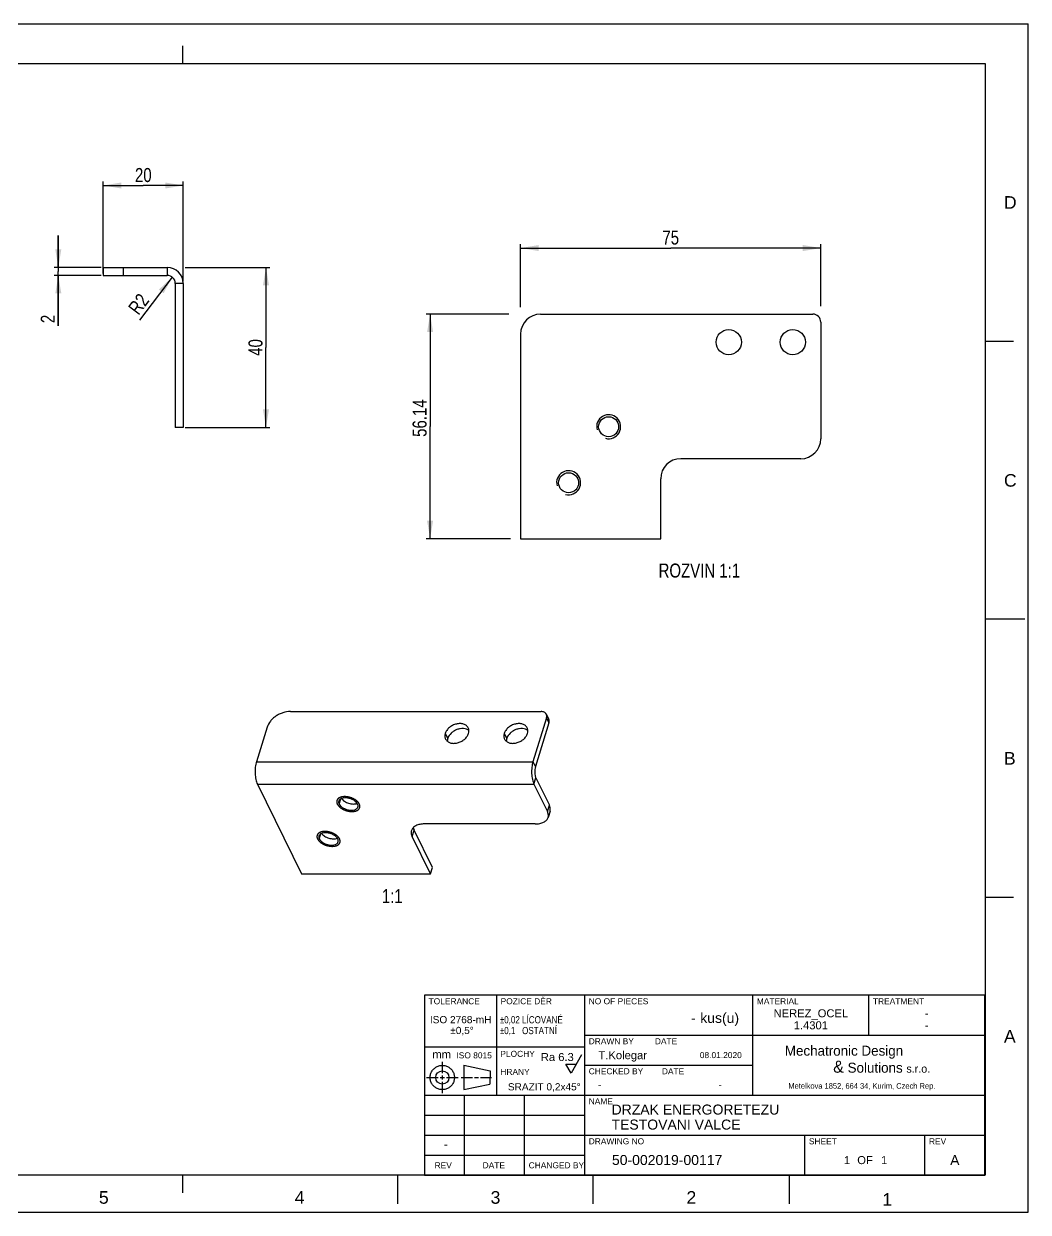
# Model space of a CAD drawing. Header units: millimetres. Extents: x 0 to 420, y 0 to 297.
# Drawn here: x 169.1 to 420, y 0 to 297 of the extents above; entities that cross this region are included whole.
import ezdxf

# ---------------------------------------------------------------- set-up
doc = ezdxf.new("R2010")
doc.units = ezdxf.units.MM
doc.header["$LTSCALE"] = 23.1
doc.layers.get('0').update_dxf_attribs({"linetype": 'CONTINUOUS'})
doc.styles.get("Standard").update_dxf_attribs({"font": 'txt', "width": 0.8})
doc.styles.add('TEXTSTYLE_1', font='gdt', dxfattribs={"width": 0.8})
doc.styles.add('TEXTSTYLE_2', font='arial.ttf')
doc.styles.add('TEXTSTYLE_3', font='arial.ttf')
doc.styles.add('TEXTSTYLE_5', font='cgtimebd.ttf')
doc.dimstyles.new('DIMSTYLE_1', dxfattribs={"dimtxt": 3.5, "dimasz": 4.5, "dimexe": 1, "dimexo": 0.5, "dimgap": 0.875, "dimtad": 1, "dimdsep": 46, "dimtxsty": 'STANDARD', "dimblk": '_FILLED', "dimblk1": '_FILLED', "dimblk2": '_FILLED', "dimcen": 0.09, "dimazin": 2, "dimtp": 0.3, "dimtm": 0.3, "dimtfac": 1, "dimtofl": 0, "dimtmove": 0, "dimatfit": 3, "dimldrblk": '_FILLED', "dimfxl": 1, "dimtolj": 1, "dimarcsym": 0})
doc.dimstyles.new('DIMSTYLE_2', dxfattribs={"dimtxt": 3.5, "dimasz": 4.5, "dimexe": 1, "dimexo": 0.5, "dimgap": 0.875, "dimtad": 1, "dimdsep": 46, "dimtxsty": 'STANDARD', "dimblk": '_FILLED', "dimblk1": '_FILLED', "dimblk2": '_FILLED', "dimcen": 0.09, "dimazin": 2, "dimtp": 0.1, "dimtm": 0.1, "dimtfac": 1, "dimtofl": 0, "dimtmove": 0, "dimatfit": 3, "dimldrblk": '_FILLED', "dimfxl": 1, "dimtolj": 1, "dimarcsym": 0})
doc.dimstyles.new('DIMSTYLE_3', dxfattribs={"dimtxt": 3.5, "dimasz": 4.5, "dimexe": 1, "dimexo": 0.5, "dimtad": 1, "dimdsep": 46, "dimtxsty": 'STANDARD', "dimblk": '_FILLED', "dimblk1": '_FILLED', "dimblk2": '_FILLED', "dimcen": 0.09, "dimazin": 2, "dimtp": 0.1, "dimtm": 0.1, "dimtfac": 1, "dimtofl": 0, "dimtmove": 0, "dimatfit": 3, "dimldrblk": '_FILLED', "dimfxl": 1, "dimtolj": 1, "dimarcsym": 0})
doc.dimstyles.new('DIMSTYLE_4', dxfattribs={"dimtxt": 3.5, "dimasz": 4.5, "dimexe": 1, "dimexo": 0.5, "dimgap": 0.875, "dimtad": 1, "dimdsep": 46, "dimtxsty": 'STANDARD', "dimblk": '_FILLED', "dimblk1": '_FILLED', "dimblk2": '_FILLED', "dimcen": 0.09, "dimazin": 2, "dimtp": 0.2, "dimtm": 0.2, "dimtfac": 1, "dimtofl": 0, "dimtmove": 0, "dimatfit": 3, "dimldrblk": '_FILLED', "dimfxl": 1, "dimtolj": 1, "dimarcsym": 0})

# ---------------------------------------------------------------- blocks, each defined once
blk = doc.blocks.new('_FILLED')
at = {"color": 0, "linetype": 'BYBLOCK'}
blk.add_solid([(0, 0), (-1, 0.167), (-1, -0.167)], dxfattribs=at)
blk = doc.blocks.new('*D1')
at = {"color": 2, "linetype": 'CONTINUOUS'}
for p, q in [((177.7, 236.11), (177.7, 244.11)), ((177.7, 244.11), (177.7, 235.11)), ((188.43, 236.11), (176.7, 236.11)), ((177.7, 221.53), (177.7, 235.11)), ((188.43, 234.11), (176.7, 234.11)), ((177.7, 234.11), (177.7, 221.53))]:
    blk.add_line(p, q, dxfattribs=at)
at = {"color": 2, "linetype": 'CONTINUOUS', "xscale": 4.5, "yscale": 4.5, "zscale": 4.5}
for p, rotation in [((177.7, 236.11), 270), ((177.7, 234.11), 90)]:
    blk.add_blockref('_FILLED', p, dxfattribs=dict(at, rotation=rotation))
at = {"color": 2, "linetype": 'CONTINUOUS', "insert": (173.32, 224.28), "char_height": 3.5, "width": 4.125, "attachment_point": 3, "rotation": 90, "line_spacing_factor": 0.9}
blk.add_mtext('2', dxfattribs=at)
blk = doc.blocks.new('*D2')
at = {"color": 2, "linetype": 'CONTINUOUS'}
blk.add_line((206.13, 233.7), (198, 222.9), dxfattribs=at)
at = {"color": 2, "linetype": 'CONTINUOUS', "xscale": 4.5, "yscale": 4.5, "zscale": 4.5, "rotation": 53.0164744409}
blk.add_blockref('_FILLED', (206.13, 233.7), dxfattribs=at)
at = {"color": 2, "linetype": 'CONTINUOUS', "insert": (197.81, 229.93), "char_height": 3.5, "width": 8.25, "attachment_point": 3, "rotation": 53.0165, "line_spacing_factor": 0.9}
blk.add_mtext('R2', dxfattribs=at)
blk = doc.blocks.new('*D3')
at = {"color": 2, "linetype": 'CONTINUOUS'}
for p, q in [((209.43, 236.11), (230.58, 236.11)), ((229.58, 236.11), (229.58, 216.11)), ((229.58, 196.11), (229.58, 216.11)), ((209.43, 196.11), (230.58, 196.11))]:
    blk.add_line(p, q, dxfattribs=at)
at = {"color": 2, "linetype": 'CONTINUOUS', "xscale": 4.5, "yscale": 4.5, "zscale": 4.5}
for p, rotation in [((229.58, 236.11), 90), ((229.58, 196.11), 270)]:
    blk.add_blockref('_FILLED', p, dxfattribs=dict(at, rotation=rotation))
at = {"color": 2, "linetype": 'CONTINUOUS', "insert": (225.2, 216.11), "char_height": 3.5, "width": 8.25, "attachment_point": 2, "rotation": 90, "line_spacing_factor": 0.9}
blk.add_mtext('40', dxfattribs=at)
blk = doc.blocks.new('*D4')
at = {"color": 2, "linetype": 'CONTINUOUS'}
for p, q in [((188.93, 234.61), (188.93, 257.58)), ((188.93, 256.58), (198.93, 256.58)), ((208.93, 256.58), (198.93, 256.58)), ((208.93, 232.61), (208.93, 257.58))]:
    blk.add_line(p, q, dxfattribs=at)
at = {"color": 2, "linetype": 'CONTINUOUS', "xscale": 4.5, "yscale": 4.5, "zscale": 4.5, "rotation": 180}
blk.add_blockref('_FILLED', (188.93, 256.58), dxfattribs=at)
at = {"color": 2, "linetype": 'CONTINUOUS', "xscale": 4.5, "yscale": 4.5, "zscale": 4.5}
blk.add_blockref('_FILLED', (208.93, 256.58), dxfattribs=at)
at = {"color": 2, "linetype": 'CONTINUOUS', "insert": (198.93, 260.95), "char_height": 3.5, "width": 8.25, "attachment_point": 2, "line_spacing_factor": 0.9}
blk.add_mtext('20', dxfattribs=at)
blk = doc.blocks.new('*D20')
at = {"color": 2, "linetype": 'CONTINUOUS'}
for p, q in [((290.22, 224.44), (269.58, 224.44)), ((270.58, 224.44), (270.58, 196.37)), ((270.58, 168.3), (270.58, 196.37)), ((290.7, 168.3), (269.58, 168.3))]:
    blk.add_line(p, q, dxfattribs=at)
at = {"color": 2, "linetype": 'CONTINUOUS', "xscale": 4.5, "yscale": 4.5, "zscale": 4.5}
for p, rotation in [((270.58, 224.44), 90), ((270.58, 168.3), 270)]:
    blk.add_blockref('_FILLED', p, dxfattribs=dict(at, rotation=rotation))
at = {"color": 2, "linetype": 'CONTINUOUS', "insert": (266.2, 198.45), "char_height": 3.5, "width": 18, "attachment_point": 2, "rotation": 90, "line_spacing_factor": 0.9}
blk.add_mtext('56.14', dxfattribs=at)
blk = doc.blocks.new('*D21')
at = {"color": 2, "linetype": 'CONTINUOUS'}
for p, q in [((293.19, 226.16), (293.19, 241.95)), ((293.19, 240.95), (330.69, 240.95)), ((368.19, 240.95), (330.69, 240.95)), ((368.19, 226.43), (368.19, 241.95))]:
    blk.add_line(p, q, dxfattribs=at)
at = {"color": 2, "linetype": 'CONTINUOUS', "xscale": 4.5, "yscale": 4.5, "zscale": 4.5, "rotation": 180}
blk.add_blockref('_FILLED', (293.19, 240.95), dxfattribs=at)
at = {"color": 2, "linetype": 'CONTINUOUS', "xscale": 4.5, "yscale": 4.5, "zscale": 4.5}
blk.add_blockref('_FILLED', (368.19, 240.95), dxfattribs=at)
at = {"color": 2, "linetype": 'CONTINUOUS', "insert": (330.69, 245.33), "char_height": 3.5, "width": 7.875, "attachment_point": 2, "line_spacing_factor": 0.9}
blk.add_mtext('75', dxfattribs=at)
blk = doc.blocks.new('RAZITKO_A3_BL0', base_point=(207.96, 143.85))
at = {"color": 2, "linetype": 'CONTINUOUS', "style": 'TEXTSTYLE_2'}
blk.add_text('50-002019-00117', height=2.5, rotation=90, dxfattribs=at).set_placement((15.6, 248.36))
for s, height, p in [('NEREZ_OCEL', 2, (356.39, 48.71)), ('-', 2.5, (335.74, 47.3)), ('kus(u)', 2.5, (338.07, 47.3)), ('1.4301', 2, (361.42, 45.71)), ('-', 2, (394.19, 48.73)), ('-', 2, (394.19, 45.73)), ('T.Kolegar', 2, (312.65, 38.24)), ('08.01.2020', 1.5, (337.96, 38.51)), ('-', 2, (312.5, 30.86)), ('-', 1.5, (342.7, 31.13)), ('DRZAK ENERGORETEZU', 2.5, (315.91, 24.4)), ('TESTOVANI VALCE', 2.5, (315.91, 20.65)), ('50-002019-00117', 2.5, (316.01, 11.8)), ('1', 2, (373.97, 12.02)), ('OF', 2, (377.29, 12.02)), ('1', 2, (383.23, 12.02)), ('A', 2.5, (400.5, 11.77))]:
    blk.add_text(s, height=height, dxfattribs=at).set_placement(p)
blk = doc.blocks.new('REV_TABLE_BL1', base_point=(274.5, 17))
at = {"color": 2, "linetype": 'CONTINUOUS', "style": 'TEXTSTYLE_2'}
blk.add_text('-', height=2, dxfattribs=at).set_placement((274.04, 16))

msp = doc.modelspace()

# ---------------------------------------------------------------- linework, layer by layer
at = {"color": 7, "linetype": 'CONTINUOUS'}
for p, q in [((0, 297), (420, 297)), ((420, 0), (420, 297)), ((8.784, 287.084), (409.209, 287.084)), ((409.209, 287.084), (409.209, 9.234)), ((188.927, 236.107), (188.927, 234.107)), ((188.927, 234.107), (204.927, 234.107)), ((206.927, 232.107), (206.927, 196.107)), ((208.927, 196.107), (206.927, 196.107)), ((300.273, 122.316), (296.884, 111.349)), ((300.226, 123.197), (299.616, 124.44)), ((297.01, 108.539), (300.366, 101.702)), ((300.537, 100.225), (300.053, 98.659)), ((271.149, 86.161), (266.574, 95.486)), ((270.665, 84.595), (271.149, 86.161)), ((409.2, 54.23), (269.2, 54.23)), ((269.2, 54.23), (269.2, 9.23)), ((309.2, 9.23), (309.2, 54.23)), ((351.2, 29.23), (351.2, 54.23)), ((409.2, 9.23), (409.2, 54.23)), ((309.2, 44.23), (409.2, 44.23)), ((269.2, 29.23), (409.2, 29.23)), ((269.2, 14.23), (309.2, 14.23)), ((409.209, 9.234), (17.784, 9.234)), ((269.2, 9.23), (409.2, 9.23)), ((0, 0), (420, 0))]:
    msp.add_line(p, q, dxfattribs=at)
at = {"color": 2, "linetype": 'CONTINUOUS'}
for p, q in [((208.734, 291.466), (208.734, 287.085)), ((416.321, 217.622), (409.209, 217.622)), ((419.184, 148.209), (409.203, 148.209)), ((409.209, 78.697), (416.321, 78.697)), ((287.2, 54.23), (287.2, 29.23)), ((380.2, 44.23), (380.2, 54.23)), ((309.2, 41.23), (269.2, 41.23)), ((308.421, 39.305), (305.813, 34.788)), ((273.631, 37.605), (273.631, 34.713)), ((278.972, 36.712), (285.555, 35.297)), ((278.972, 36.712), (279.005, 30.656)), ((304.514, 37.037), (307.112, 37.037)), ((305.813, 34.788), (304.514, 37.037)), ((309.2, 36.73), (351.2, 36.73)), ((269.687, 33.662), (272.579, 33.662)), ((273.105, 33.662), (274.156, 33.662)), ((273.631, 34.187), (273.631, 33.136)), ((274.682, 33.662), (277.574, 33.662)), ((278.365, 33.66), (281.141, 33.66)), ((281.646, 33.66), (282.655, 33.66)), ((283.16, 33.66), (285.936, 33.66)), ((285.555, 35.297), (285.522, 32.038)), ((273.631, 32.61), (273.631, 29.718)), ((279.005, 30.656), (285.522, 32.038)), ((279.2, 9.23), (279.2, 29.23)), ((294.2, 9.23), (294.2, 29.23)), ((269.2, 24.23), (309.2, 24.23)), ((269.2, 19.23), (409.2, 19.23)), ((364.2, 9.23), (364.2, 19.23)), ((394.2, 9.23), (394.2, 19.23)), ((208.734, 9.234), (208.734, 4.853)), ((262.424, 9.234), (262.424, 2.122)), ((311.352, 2.122), (311.352, 9.234)), ((360.281, 9.234), (360.281, 2.122))]:
    msp.add_line(p, q, dxfattribs=at)
at = {"color": 3, "linetype": 'CONTINUOUS'}
for p, q in [((188.927, 236.107), (204.927, 236.107)), ((208.927, 232.107), (208.927, 196.107)), ((298.185, 224.44), (366.185, 224.44)), ((368.185, 222.44), (368.185, 193.299)), ((293.185, 219.44), (293.185, 168.299)), ((363.185, 188.299), (333.185, 188.299)), ((328.185, 168.299), (328.185, 183.299)), ((293.185, 168.299), (328.185, 168.299)), ((235.673, 125.126), (298.305, 125.126)), ((299.663, 123.559), (296.274, 112.592)), ((229.857, 121.209), (227.195, 112.592)), ((227.446, 106.973), (238.428, 84.595)), ((296.526, 106.973), (299.881, 100.135)), ((296.801, 97.027), (269.17, 97.027)), ((270.665, 84.595), (266.089, 93.919)), ((238.428, 84.595), (270.665, 84.595))]:
    msp.add_line(p, q, dxfattribs=at)
at = {"color": 9, "linetype": 'CONTINUOUS'}
for p, q in [((193.927, 236.107), (193.927, 234.107)), ((204.927, 236.107), (204.927, 234.107)), ((208.927, 232.107), (206.927, 232.107)), ((299.663, 123.559), (300.273, 122.316)), ((274.367, 119.642), (274.977, 118.399)), ((289.104, 119.642), (289.714, 118.399)), ((227.195, 112.592), (296.274, 112.592)), ((296.274, 112.592), (296.884, 111.349)), ((227.446, 106.973), (296.526, 106.973)), ((296.526, 106.973), (297.01, 108.539)), ((247.847, 102), (248.247, 103.293)), ((299.881, 100.135), (300.366, 101.702)), ((266.089, 93.919), (266.574, 95.486)), ((242.907, 93.297), (243.307, 94.59))]:
    msp.add_line(p, q, dxfattribs=at)
at = {"color": 3, "linetype": 'CONTINUOUS'}
for centre, radius in [((345.185, 217.44), 3.15), ((361.185, 217.44), 3.15), ((315.185, 196.299), 2.5), ((305.185, 182.299), 2.5)]:
    msp.add_circle(centre, radius, dxfattribs=at)
at = {"color": 2, "linetype": 'CONTINUOUS'}
msp.add_circle((273.631, 33.662), 1.656, dxfattribs=at)
at = {"color": 3, "linetype": 'CONTINUOUS'}
for centre, radius, start, end in [((204.927, 232.107), 4, 0, 90), ((298.185, 219.44), 5, 90, 180), ((366.185, 222.44), 2, 0, 90), ((363.185, 193.299), 5, 270, 360), ((333.185, 183.299), 5, 90, 180)]:
    msp.add_arc(centre, radius, start, end, dxfattribs=at)
at = {"color": 7, "linetype": 'CONTINUOUS'}
msp.add_arc((204.927, 232.107), 2, 0, 90, dxfattribs=at)
at = {"color": 2, "linetype": 'CONTINUOUS'}
for centre in [(315.185, 196.299), (305.185, 182.299)]:
    msp.add_arc(centre, 3, 255, 195, dxfattribs=at)
at = {"color": 3, "linetype": 'CONTINUOUS'}
for points, knots in [([(235.673, 125.126), (235.047, 125.126), (234.089, 124.961), (232.9, 124.486), (232.054, 124.001), (231.298, 123.41), (230.473, 122.538), (230.025, 121.752), (229.857, 121.209)], [0, 0, 0, 0, 0.2528352, 0.3844162, 0.5160991, 0.6454905, 0.7704302, 1, 1, 1, 1]), ([(299.616, 124.44), (299.565, 124.546), (299.42, 124.745), (299.11, 124.965), (298.728, 125.098), (298.449, 125.126), (298.305, 125.126)], [0, 0, 0, 0, 0.2268631, 0.4650388, 0.7220728, 1, 1, 1, 1]), ([(280.096, 121.03), (280.043, 121.138), (279.911, 121.346), (279.55, 121.707), (278.934, 122.025), (278.061, 122.151), (277.12, 122.034), (276.35, 121.747), (275.778, 121.413), (275.261, 121.026), (274.733, 120.461), (274.452, 119.917), (274.367, 119.642)], [0, 0, 0, 0, 0.0507869, 0.1027114, 0.2130356, 0.3354175, 0.4686355, 0.6079119, 0.6779332, 0.7470168, 0.8791054, 1, 1, 1, 1]), ([(294.833, 121.03), (294.78, 121.138), (294.647, 121.346), (294.287, 121.707), (293.671, 122.025), (292.798, 122.151), (291.857, 122.034), (291.087, 121.747), (290.515, 121.413), (289.998, 121.026), (289.47, 120.461), (289.189, 119.917), (289.104, 119.642)], [0, 0, 0, 0, 0.0507869, 0.1027114, 0.2130356, 0.3354175, 0.4686355, 0.6079119, 0.6779332, 0.7470168, 0.8791054, 1, 1, 1, 1]), ([(299.663, 123.559), (299.709, 123.707), (299.755, 124.01), (299.68, 124.31), (299.616, 124.44)], [0, 0, 0, 0, 0.5174374, 1, 1, 1, 1]), ([(274.367, 119.642), (274.295, 119.409), (274.241, 119.043), (274.311, 118.573), (274.391, 118.356), (274.44, 118.255)], [0, 0, 0, 0, 0.5161539, 0.7604552, 1, 1, 1, 1]), ([(274.44, 118.255), (274.494, 118.146), (274.626, 117.939), (274.986, 117.578), (275.603, 117.26), (276.476, 117.134), (277.416, 117.25), (278.186, 117.538), (278.759, 117.872), (279.276, 118.259), (279.804, 118.824), (280.085, 119.368), (280.17, 119.642)], [0, 0, 0, 0, 0.0507869, 0.1027114, 0.2130356, 0.3354175, 0.4686355, 0.6079119, 0.6779332, 0.7470168, 0.8791054, 1, 1, 1, 1]), ([(280.17, 119.642), (280.242, 119.876), (280.296, 120.242), (280.226, 120.712), (280.146, 120.928), (280.096, 121.03)], [0, 0, 0, 0, 0.5161539, 0.7604552, 1, 1, 1, 1]), ([(289.104, 119.642), (289.032, 119.409), (288.978, 119.043), (289.048, 118.573), (289.128, 118.356), (289.177, 118.255)], [0, 0, 0, 0, 0.5161539, 0.7604552, 1, 1, 1, 1]), ([(289.177, 118.255), (289.231, 118.146), (289.363, 117.939), (289.723, 117.578), (290.34, 117.26), (291.213, 117.134), (292.153, 117.25), (292.923, 117.538), (293.496, 117.872), (294.013, 118.259), (294.541, 118.824), (294.822, 119.368), (294.907, 119.642)], [0, 0, 0, 0, 0.0507869, 0.1027114, 0.2130356, 0.3354175, 0.4686355, 0.6079119, 0.6779332, 0.7470168, 0.8791054, 1, 1, 1, 1]), ([(294.907, 119.642), (294.979, 119.876), (295.033, 120.242), (294.963, 120.712), (294.883, 120.928), (294.833, 121.03)], [0, 0, 0, 0, 0.5161539, 0.7604552, 1, 1, 1, 1]), ([(227.195, 112.592), (227.128, 112.376), (227.015, 111.916), (226.867, 110.935), (226.836, 109.91), (226.92, 108.894), (227.038, 108.181), (227.207, 107.54), (227.36, 107.149), (227.446, 106.973)], [0, 0, 0, 0, 0.1186326, 0.2474462, 0.5191483, 0.6534301, 0.7808058, 0.8973807, 1, 1, 1, 1]), ([(296.274, 112.592), (296.207, 112.376), (296.094, 111.916), (295.946, 110.935), (295.916, 109.91), (295.999, 108.894), (296.118, 108.181), (296.287, 107.54), (296.44, 107.149), (296.526, 106.973)], [0, 0, 0, 0, 0.1186326, 0.2474462, 0.5191483, 0.6534301, 0.7808058, 0.8973807, 1, 1, 1, 1]), ([(247.762, 102.738), (247.726, 102.624), (247.707, 102.363), (247.789, 102.119), (247.847, 102)], [0, 0, 0, 0, 0.4740001, 1, 1, 1, 1]), ([(252.453, 102), (252.361, 102.188), (252.074, 102.553), (251.492, 102.989), (250.774, 103.327), (249.993, 103.529), (249.229, 103.578), (248.641, 103.481), (248.254, 103.313), (248.027, 103.155), (247.857, 102.963), (247.785, 102.814), (247.762, 102.738)], [0, 0, 0, 0, 0.1137659, 0.2471374, 0.3933413, 0.542281, 0.6832499, 0.8074178, 0.8618936, 0.9113654, 0.9568206, 1, 1, 1, 1]), ([(247.847, 102), (247.94, 101.812), (248.226, 101.447), (248.809, 101.01), (249.526, 100.673), (250.307, 100.47), (251.071, 100.422), (251.659, 100.519), (252.046, 100.687), (252.273, 100.845), (252.444, 101.037), (252.515, 101.186), (252.539, 101.262)], [0, 0, 0, 0, 0.1137659, 0.2471374, 0.3933413, 0.542281, 0.6832499, 0.8074178, 0.8618936, 0.9113654, 0.9568206, 1, 1, 1, 1]), ([(252.539, 101.262), (252.574, 101.376), (252.593, 101.636), (252.511, 101.881), (252.453, 102)], [0, 0, 0, 0, 0.4740001, 1, 1, 1, 1]), ([(296.801, 97.027), (297.193, 97.027), (297.929, 97.089), (298.787, 97.358), (299.337, 97.686), (299.661, 97.969), (299.907, 98.294), (300.015, 98.536), (300.053, 98.659)], [0, 0, 0, 0, 0.3031505, 0.568674, 0.6870865, 0.7969184, 0.9002321, 1, 1, 1, 1]), ([(300.053, 98.659), (300.088, 98.772), (300.134, 99.01), (300.123, 99.519), (299.998, 99.897), (299.881, 100.135)], [0, 0, 0, 0, 0.2341292, 0.4753454, 1, 1, 1, 1]), ([(265.918, 95.395), (265.883, 95.282), (265.837, 95.044), (265.848, 94.535), (265.973, 94.157), (266.089, 93.919)], [0, 0, 0, 0, 0.2341292, 0.4753454, 1, 1, 1, 1]), ([(269.17, 97.027), (268.778, 97.027), (268.042, 96.965), (267.184, 96.696), (266.634, 96.368), (266.309, 96.085), (266.063, 95.76), (265.956, 95.518), (265.918, 95.395)], [0, 0, 0, 0, 0.3031505, 0.568674, 0.6870865, 0.7969184, 0.9002321, 1, 1, 1, 1]), ([(242.822, 94.035), (242.786, 93.921), (242.767, 93.661), (242.849, 93.416), (242.907, 93.297)], [0, 0, 0, 0, 0.4740001, 1, 1, 1, 1]), ([(247.513, 93.297), (247.421, 93.485), (247.134, 93.85), (246.551, 94.287), (245.834, 94.624), (245.053, 94.827), (244.289, 94.876), (243.701, 94.779), (243.314, 94.61), (243.087, 94.452), (242.917, 94.261), (242.845, 94.111), (242.822, 94.035)], [0, 0, 0, 0, 0.1137659, 0.2471374, 0.3933413, 0.542281, 0.6832499, 0.8074178, 0.8618936, 0.9113654, 0.9568206, 1, 1, 1, 1]), ([(242.907, 93.297), (243, 93.11), (243.286, 92.744), (243.869, 92.308), (244.586, 91.971), (245.367, 91.768), (246.131, 91.719), (246.719, 91.816), (247.106, 91.984), (247.333, 92.142), (247.504, 92.334), (247.575, 92.483), (247.599, 92.559)], [0, 0, 0, 0, 0.1137659, 0.2471374, 0.3933413, 0.542281, 0.6832499, 0.8074178, 0.8618936, 0.9113654, 0.9568206, 1, 1, 1, 1]), ([(247.599, 92.559), (247.634, 92.673), (247.653, 92.934), (247.571, 93.178), (247.513, 93.297)], [0, 0, 0, 0, 0.4740001, 1, 1, 1, 1])]:
    msp.add_open_spline(points, degree=3, knots=knots, dxfattribs=at)
at = {"color": 7, "linetype": 'CONTINUOUS'}
for points, knots in [([(300.273, 122.316), (300.319, 122.464), (300.365, 122.767), (300.29, 123.067), (300.226, 123.197)], [0, 0, 0, 0, 0.5174374, 1, 1, 1, 1]), ([(280.267, 120.342), (280.092, 120.489), (279.666, 120.729), (278.923, 120.887), (278.108, 120.857), (277.278, 120.643), (276.493, 120.26), (275.618, 119.593), (275.13, 118.895), (274.977, 118.399)], [0, 0, 0, 0, 0.1069812, 0.2241686, 0.3513551, 0.4856389, 0.6225166, 0.7569562, 1, 1, 1, 1]), ([(295.004, 120.342), (294.829, 120.489), (294.403, 120.729), (293.66, 120.887), (292.845, 120.857), (292.015, 120.643), (291.23, 120.26), (290.355, 119.593), (289.867, 118.895), (289.714, 118.399)], [0, 0, 0, 0, 0.1069812, 0.2241686, 0.3513551, 0.4856389, 0.6225166, 0.7569562, 1, 1, 1, 1]), ([(274.977, 118.399), (274.959, 118.342), (274.899, 118.116), (274.874, 117.88), (274.88, 117.707)], [0, 0, 0, 0, 0.2584704, 1, 1, 1, 1]), ([(289.714, 118.399), (289.696, 118.342), (289.636, 118.116), (289.611, 117.88), (289.617, 117.707)], [0, 0, 0, 0, 0.2584704, 1, 1, 1, 1]), ([(296.884, 111.349), (296.815, 111.124), (296.724, 110.633), (296.702, 109.887), (296.773, 109.267), (296.89, 108.823), (296.967, 108.627), (297.01, 108.539)], [0, 0, 0, 0, 0.2473203, 0.5191374, 0.780679, 0.89736, 1, 1, 1, 1]), ([(248.439, 103.381), (248.527, 103.25), (248.749, 102.996), (249.164, 102.672), (249.659, 102.397), (250.207, 102.186), (250.779, 102.051), (251.343, 101.999), (251.868, 102.032), (252.195, 102.116), (252.341, 102.175)], [0, 0, 0, 0, 0.1092241, 0.2312928, 0.3630683, 0.4999979, 0.6369314, 0.7687126, 0.890806, 1, 1, 1, 1]), ([(300.537, 100.225), (300.572, 100.339), (300.618, 100.577), (300.607, 101.086), (300.483, 101.463), (300.366, 101.702)], [0, 0, 0, 0, 0.2341292, 0.4753454, 1, 1, 1, 1]), ([(266.359, 96.12), (266.369, 96.067), (266.417, 95.849), (266.499, 95.638), (266.574, 95.486)], [0, 0, 0, 0, 0.2400136, 1, 1, 1, 1]), ([(243.499, 94.678), (243.587, 94.547), (243.809, 94.293), (244.224, 93.97), (244.719, 93.695), (245.267, 93.484), (245.839, 93.348), (246.403, 93.296), (246.928, 93.329), (247.255, 93.413), (247.401, 93.472)], [0, 0, 0, 0, 0.1092241, 0.2312928, 0.3630683, 0.4999979, 0.6369314, 0.7687126, 0.890806, 1, 1, 1, 1])]:
    msp.add_open_spline(points, degree=3, knots=knots, dxfattribs=at)
at = {"color": 2, "linetype": 'CONTINUOUS'}
for points in [[(252.913, 102), (252.875, 102.06), (252.817, 102.151), (252.75, 102.256), (252.717, 102.309), (252.697, 102.339), (252.685, 102.362), (252.662, 102.384), (252.636, 102.413), (252.587, 102.464), (252.519, 102.536), (252.452, 102.609), (252.396, 102.667), (252.359, 102.711), (252.304, 102.75), (252.237, 102.804), (252.15, 102.871), (252.065, 102.938), (251.996, 102.991), (251.948, 103.033), (251.883, 103.067), (251.803, 103.116), (251.701, 103.175), (251.6, 103.235), (251.518, 103.282), (251.458, 103.321), (251.39, 103.347), (251.303, 103.386), (251.192, 103.434), (251.082, 103.482), (250.993, 103.52), (250.928, 103.552), (250.857, 103.57), (250.764, 103.6), (250.647, 103.635), (250.53, 103.672), (250.437, 103.699), (250.367, 103.724), (250.296, 103.734), (250.202, 103.753), (250.083, 103.774), (249.965, 103.797), (249.87, 103.814), (249.799, 103.83), (249.729, 103.832), (249.635, 103.839), (249.517, 103.846), (249.399, 103.854), (249.306, 103.859), (249.233, 103.867), (249.17, 103.86), (249.083, 103.855), (248.976, 103.847), (248.867, 103.84), (248.781, 103.833), (248.714, 103.832), (248.658, 103.815), (248.58, 103.799), (248.483, 103.776), (248.387, 103.755), (248.319, 103.74), (248.28, 103.73), (248.25, 103.725), (248.227, 103.713), (248.194, 103.699), (248.137, 103.674), (248.055, 103.639), (247.973, 103.603), (247.916, 103.578), (247.884, 103.564), (247.857, 103.554), (247.84, 103.538), (247.813, 103.519), (247.769, 103.485), (247.704, 103.436), (247.64, 103.387), (247.594, 103.353), (247.569, 103.333), (247.547, 103.319), (247.537, 103.301), (247.519, 103.278), (247.49, 103.236), (247.447, 103.178), (247.405, 103.119), (247.374, 103.078), (247.358, 103.055), (247.343, 103.038), (247.339, 103.017), (247.33, 102.991), (247.317, 102.944), (247.296, 102.877), (247.276, 102.81), (247.261, 102.763), (247.254, 102.736), (247.245, 102.717), (247.249, 102.695), (247.249, 102.666), (247.251, 102.615), (247.254, 102.543), (247.257, 102.47), (247.258, 102.419), (247.26, 102.39), (247.259, 102.369), (247.269, 102.345), (247.279, 102.315), (247.298, 102.261), (247.324, 102.184), (247.355, 102.092), (247.376, 102.031), (247.387, 102)], [(247.387, 102), (247.425, 101.939), (247.483, 101.849), (247.55, 101.743), (247.583, 101.69), (247.603, 101.66), (247.616, 101.637), (247.638, 101.616), (247.665, 101.587), (247.713, 101.536), (247.781, 101.463), (247.848, 101.391), (247.904, 101.333), (247.941, 101.288), (247.996, 101.249), (248.063, 101.195), (248.15, 101.129), (248.235, 101.061), (248.304, 101.008), (248.352, 100.967), (248.417, 100.932), (248.497, 100.884), (248.599, 100.825), (248.701, 100.765), (248.783, 100.718), (248.842, 100.679), (248.91, 100.653), (248.998, 100.614), (249.109, 100.566), (249.219, 100.517), (249.307, 100.48), (249.372, 100.448), (249.444, 100.429), (249.536, 100.4), (249.653, 100.364), (249.77, 100.328), (249.863, 100.3), (249.933, 100.276), (250.004, 100.266), (250.099, 100.247), (250.217, 100.225), (250.335, 100.202), (250.43, 100.186), (250.501, 100.169), (250.571, 100.168), (250.666, 100.161), (250.783, 100.154), (250.901, 100.145), (250.994, 100.14), (251.067, 100.132), (251.13, 100.14), (251.217, 100.145), (251.325, 100.153), (251.433, 100.16), (251.519, 100.167), (251.586, 100.168), (251.642, 100.184), (251.72, 100.201), (251.817, 100.223), (251.913, 100.245), (251.982, 100.26), (252.02, 100.269), (252.05, 100.275), (252.073, 100.287), (252.107, 100.3), (252.163, 100.326), (252.245, 100.361), (252.327, 100.397), (252.384, 100.422), (252.417, 100.436), (252.443, 100.445), (252.46, 100.462), (252.487, 100.481), (252.532, 100.515), (252.596, 100.564), (252.661, 100.613), (252.706, 100.647), (252.731, 100.667), (252.753, 100.68), (252.763, 100.699), (252.781, 100.722), (252.81, 100.763), (252.853, 100.822), (252.896, 100.881), (252.926, 100.921), (252.942, 100.945), (252.957, 100.962), (252.961, 100.983), (252.97, 101.009), (252.984, 101.056), (253.004, 101.123), (253.024, 101.19), (253.039, 101.236), (253.046, 101.263), (253.055, 101.283), (253.051, 101.305), (253.051, 101.334), (253.049, 101.385), (253.046, 101.457), (253.043, 101.53), (253.042, 101.58), (253.04, 101.61), (253.042, 101.631), (253.031, 101.654), (253.022, 101.685), (253.003, 101.739), (252.977, 101.816), (252.945, 101.908), (252.924, 101.969), (252.913, 102)], [(247.973, 93.297), (247.935, 93.358), (247.877, 93.448), (247.81, 93.554), (247.777, 93.607), (247.757, 93.637), (247.745, 93.66), (247.722, 93.681), (247.695, 93.71), (247.647, 93.761), (247.579, 93.834), (247.512, 93.906), (247.456, 93.964), (247.419, 94.009), (247.364, 94.048), (247.297, 94.102), (247.21, 94.169), (247.125, 94.236), (247.056, 94.289), (247.008, 94.331), (246.943, 94.365), (246.863, 94.413), (246.761, 94.472), (246.66, 94.533), (246.577, 94.58), (246.518, 94.618), (246.45, 94.644), (246.362, 94.684), (246.252, 94.731), (246.142, 94.78), (246.053, 94.818), (245.988, 94.849), (245.917, 94.868), (245.824, 94.897), (245.707, 94.933), (245.59, 94.969), (245.497, 94.997), (245.427, 95.021), (245.356, 95.032), (245.261, 95.05), (245.143, 95.072), (245.025, 95.095), (244.93, 95.111), (244.859, 95.128), (244.789, 95.129), (244.695, 95.136), (244.577, 95.143), (244.459, 95.152), (244.366, 95.157), (244.293, 95.165), (244.23, 95.157), (244.143, 95.152), (244.036, 95.144), (243.927, 95.137), (243.841, 95.13), (243.774, 95.129), (243.718, 95.113), (243.64, 95.096), (243.543, 95.074), (243.447, 95.052), (243.379, 95.037), (243.34, 95.028), (243.31, 95.023), (243.287, 95.01), (243.254, 94.997), (243.197, 94.971), (243.115, 94.936), (243.033, 94.9), (242.976, 94.876), (242.944, 94.861), (242.917, 94.852), (242.9, 94.836), (242.873, 94.817), (242.829, 94.782), (242.764, 94.733), (242.7, 94.684), (242.654, 94.65), (242.629, 94.63), (242.607, 94.617), (242.597, 94.598), (242.579, 94.575), (242.55, 94.534), (242.507, 94.475), (242.465, 94.417), (242.434, 94.376), (242.418, 94.352), (242.403, 94.335), (242.399, 94.314), (242.39, 94.288), (242.377, 94.241), (242.356, 94.174), (242.336, 94.107), (242.321, 94.061), (242.314, 94.034), (242.305, 94.014), (242.309, 93.992), (242.309, 93.963), (242.311, 93.912), (242.314, 93.84), (242.317, 93.767), (242.318, 93.717), (242.32, 93.688), (242.318, 93.666), (242.329, 93.643), (242.339, 93.612), (242.358, 93.558), (242.384, 93.482), (242.415, 93.389), (242.436, 93.328), (242.447, 93.297)], [(242.447, 93.297), (242.485, 93.237), (242.543, 93.146), (242.61, 93.041), (242.643, 92.988), (242.663, 92.958), (242.676, 92.935), (242.698, 92.913), (242.725, 92.884), (242.773, 92.834), (242.841, 92.761), (242.908, 92.688), (242.964, 92.631), (243.001, 92.586), (243.056, 92.547), (243.123, 92.493), (243.21, 92.426), (243.295, 92.359), (243.364, 92.306), (243.412, 92.264), (243.477, 92.23), (243.557, 92.182), (243.659, 92.122), (243.761, 92.062), (243.843, 92.015), (243.902, 91.977), (243.97, 91.95), (244.058, 91.911), (244.168, 91.863), (244.279, 91.815), (244.367, 91.777), (244.432, 91.746), (244.504, 91.727), (244.596, 91.697), (244.713, 91.662), (244.83, 91.625), (244.923, 91.598), (244.993, 91.573), (245.064, 91.563), (245.159, 91.544), (245.277, 91.523), (245.395, 91.5), (245.49, 91.483), (245.561, 91.467), (245.631, 91.465), (245.726, 91.458), (245.843, 91.451), (245.961, 91.443), (246.054, 91.438), (246.127, 91.43), (246.19, 91.438), (246.277, 91.442), (246.385, 91.451), (246.493, 91.457), (246.579, 91.464), (246.646, 91.466), (246.702, 91.482), (246.78, 91.498), (246.877, 91.521), (246.973, 91.543), (247.042, 91.558), (247.08, 91.567), (247.11, 91.572), (247.133, 91.584), (247.167, 91.598), (247.223, 91.623), (247.305, 91.659), (247.387, 91.694), (247.444, 91.719), (247.477, 91.734), (247.503, 91.743), (247.52, 91.759), (247.547, 91.778), (247.592, 91.813), (247.656, 91.861), (247.721, 91.91), (247.766, 91.944), (247.791, 91.964), (247.813, 91.978), (247.823, 91.996), (247.841, 92.02), (247.87, 92.061), (247.913, 92.119), (247.956, 92.178), (247.986, 92.219), (248.002, 92.243), (248.017, 92.259), (248.021, 92.28), (248.03, 92.307), (248.044, 92.354), (248.064, 92.42), (248.084, 92.487), (248.099, 92.534), (248.106, 92.561), (248.115, 92.58), (248.111, 92.603), (248.111, 92.631), (248.109, 92.682), (248.106, 92.755), (248.103, 92.827), (248.102, 92.878), (248.1, 92.907), (248.102, 92.928), (248.091, 92.952), (248.082, 92.982), (248.063, 93.036), (248.037, 93.113), (248.005, 93.205), (247.984, 93.267), (247.973, 93.297)]]:
    msp.add_open_spline(points, degree=3, knots=[0, 0, 0, 0, 0.03125, 0.046875, 0.0546875, 0.0585938, 0.0625, 0.0664062, 0.0703125, 0.078125, 0.09375, 0.109375, 0.1171875, 0.125, 0.1328125, 0.140625, 0.15625, 0.171875, 0.1796875, 0.1875, 0.1953125, 0.203125, 0.21875, 0.234375, 0.2421875, 0.25, 0.2578125, 0.265625, 0.28125, 0.296875, 0.3046875, 0.3125, 0.3203125, 0.328125, 0.34375, 0.359375, 0.3671875, 0.375, 0.3828125, 0.390625, 0.40625, 0.421875, 0.4296875, 0.4375, 0.4453125, 0.453125, 0.46875, 0.484375, 0.4921875, 0.5, 0.5078125, 0.515625, 0.53125, 0.546875, 0.5546875, 0.5625, 0.5703125, 0.578125, 0.59375, 0.609375, 0.6171875, 0.6210938, 0.625, 0.6289062, 0.6328125, 0.640625, 0.65625, 0.671875, 0.6796875, 0.6835938, 0.6875, 0.6914062, 0.6953125, 0.703125, 0.71875, 0.734375, 0.7421875, 0.7460938, 0.75, 0.7539062, 0.7578125, 0.765625, 0.78125, 0.796875, 0.8046875, 0.8085938, 0.8125, 0.8164062, 0.8203125, 0.828125, 0.84375, 0.859375, 0.8671875, 0.8710938, 0.875, 0.8789062, 0.8828125, 0.890625, 0.90625, 0.921875, 0.9296875, 0.9335938, 0.9375, 0.9414062, 0.9453125, 0.953125, 0.96875, 0.984375, 1, 1, 1, 1], dxfattribs=at)
for points in [[(270.59, 33.662), (270.59, 33.806), (270.611, 34.095), (270.703, 34.52), (270.855, 34.927), (271.064, 35.308), (271.325, 35.656), (271.633, 35.963), (271.981, 36.223), (272.363, 36.432), (272.771, 36.583), (273.197, 36.676), (273.486, 36.696), (273.631, 36.696)], [(273.631, 36.696), (273.775, 36.696), (274.064, 36.676), (274.488, 36.583), (274.894, 36.432), (275.275, 36.223), (275.623, 35.963), (275.93, 35.656), (276.19, 35.308), (276.398, 34.927), (276.549, 34.52), (276.642, 34.095), (276.662, 33.806), (276.662, 33.662)], [(273.631, 30.624), (273.486, 30.624), (273.197, 30.645), (272.771, 30.737), (272.363, 30.889), (271.981, 31.098), (271.633, 31.358), (271.325, 31.666), (271.064, 32.014), (270.855, 32.396), (270.703, 32.803), (270.611, 33.228), (270.59, 33.517), (270.59, 33.662)], [(276.662, 33.662), (276.662, 33.517), (276.642, 33.228), (276.549, 32.803), (276.398, 32.396), (276.19, 32.014), (275.93, 31.666), (275.623, 31.358), (275.275, 31.098), (274.894, 30.889), (274.488, 30.737), (274.064, 30.645), (273.775, 30.624), (273.631, 30.624)]]:
    msp.add_open_spline(points, degree=3, dxfattribs=at)

# ---------------------------------------------------------------- block references
for name, p in [('RAZITKO_A3_BL0', (207.958, 143.855)), ('REV_TABLE_BL1', (274.5, 17))]:
    msp.add_blockref(name, p, dxfattribs=at)

# ---------------------------------------------------------------- texts
at = {"color": 2, "linetype": 'CONTINUOUS', "line_spacing_factor": 0.9}
for s, insert, char_height, width, attachment_point, style in [('\\Q-0.018985;D', (413.935, 253.925), 3.14515, 3.16854, 1, 'TEXTSTYLE_3'), ('\\Q-0.018985;C', (413.935, 184.463), 3.14515, 3.16854, 1, 'TEXTSTYLE_3'), ('\\Q-0.018985;B', (413.935, 115), 3.14515, 2.92301, 1, 'TEXTSTYLE_3'), ('TOLERANCE', (270.2, 53.48), 1.5, 12.78625, 1, 'TEXTSTYLE_2'), ('POZICE DĚR', (288.2, 53.48), 1.5, 12.78067, 1, 'TEXTSTYLE_2'), ('NO OF PIECES', (310.2, 53.48), 1.5, 14.87175, 1, 'TEXTSTYLE_2'), ('MATERIAL', (352.2, 53.48), 1.5, 10.45539, 1, 'TEXTSTYLE_2'), ('TREATMENT', (381.2, 53.48), 1.5, 12.77509, 1, 'TEXTSTYLE_2'), ('ISO 2768-mH\\P \\fgdt;{\\fgdt;`}\\fArial;0,5\\fgdt;{\\fgdt;~}', (278.215, 49.03), 1.8, 15.35019, 2, 'TEXTSTYLE_2'), ('{\\fgdt;`}\\fArial;0,02 LÍCOVANÉ\\P\\fgdt;{\\fgdt;`}\\fArial;0,1   OSTATNÍ', (288.027, 49.003), 1.8, 20.38104, 1, 'TEXTSTYLE_1'), ('\\Q-0.018985;A', (413.935, 45.538), 3.14515, 2.92301, 1, 'TEXTSTYLE_3'), ('DRAWN BY         DATE', (310.2, 43.48), 1.5, 22.06506, 1, 'TEXTSTYLE_2'), ('Mechatronic Design \\P             \\H3.0;&\\H2.5; Solutions \\H2.0;s.r.o.', (359.205, 41.618), 2.5, 40.32184, 1, 'TEXTSTYLE_5'), ('mm \\H1.5; ISO 8015', (271.146, 40.454), 2, 14.83643, 1, 'TEXTSTYLE_2'), ('PLOCHY\\P \\PHRANY', (288.124, 40.333), 1.5, 8.60409, 1, 'TEXTSTYLE_2'), ('Ra 6.3', (306.47, 39.782), 2, 8.22305, 3, 'TEXTSTYLE_2'), ('CHECKED BY        DATE', (310.2, 35.98), 1.5, 23.81041, 1, 'TEXTSTYLE_2'), ('SRAZIT 0,2x45\\fgdt;{\\fgdt;~}', (290.014, 32.245), 1.8, 18.36357, 1, 'TEXTSTYLE_2'), ('Metelkova 1852, 664 34, Kurim, Czech Rep.', (360.074, 32.263), 1.4, 38.76552, 1, 'TEXTSTYLE_5'), ('NAME', (310.2, 28.48), 1.5, 6.03903, 1, 'TEXTSTYLE_2'), ('DRAWING NO', (310.2, 18.48), 1.5, 13.829, 1, 'TEXTSTYLE_2'), ('SHEET', (365.2, 18.48), 1.5, 6.97026, 1, 'TEXTSTYLE_2'), ('REV', (395.2, 18.48), 1.5, 4.29926, 1, 'TEXTSTYLE_2'), ('REV', (271.7, 12.48), 1.5, 4.29926, 1, 'TEXTSTYLE_2'), ('DATE', (283.7, 12.48), 1.5, 5.57621, 1, 'TEXTSTYLE_2'), ('CHANGED BY', (295.2, 12.48), 1.5, 13.829, 1, 'TEXTSTYLE_2'), ('\\Q-0.018985;5', (187.84, 5.267), 3.14515, 2.44363, 1, 'TEXTSTYLE_3'), ('\\Q-0.018985;4', (236.768, 5.267), 3.14515, 2.44363, 1, 'TEXTSTYLE_3'), ('\\Q-0.018985;3', (285.696, 5.267), 3.14515, 2.44363, 1, 'TEXTSTYLE_3'), ('\\Q-0.018985;2', (334.624, 5.267), 3.14515, 2.44363, 1, 'TEXTSTYLE_3'), ('\\Q-0.018985;1', (383.552, 4.767), 3.14515, 2.44363, 1, 'TEXTSTYLE_3')]:
    msp.add_mtext(s, dxfattribs=dict(at, insert=insert, char_height=char_height, width=width, attachment_point=attachment_point, style=style))
at = {"color": 2, "linetype": 'CONTINUOUS', "char_height": 3.5, "attachment_point": 3, "line_spacing_factor": 0.9}
for s, insert, width in [('ROZVIN 1:1', (348.043, 162.111), 37.25), ('1:1', (263.729, 80.745), 7.875)]:
    msp.add_mtext(s, dxfattribs=dict(at, insert=insert, width=width))

# ---------------------------------------------------------------- dimensions: what is measured, and where the dimension line sits
at = {"color": 2, "linetype": 'CONTINUOUS'}
for base, p1, p2, angle, dimstyle, picture, middle in [((188.927, 256.577), (208.927, 232.107), (188.927, 234.107), 180, 'DIMSTYLE_4', '*D4', (198.427, 256.577)), ((177.699, 236.107), (188.927, 234.107), (188.927, 236.107), 90, 'DIMSTYLE_2', '*D1', (177.699, 222.405)), ((229.58, 236.107), (208.927, 196.107), (208.927, 236.107), 90, 'DIMSTYLE_1', '*D3', (229.58, 215.607)), ((270.579, 224.44), (291.196, 168.299), (290.725, 224.44), 90, 'DIMSTYLE_1', '*D20', (270.579, 197.949))]:
    dim = msp.add_linear_dim(base=base, p1=p1, p2=p2, angle=angle, dimstyle=dimstyle, dxfattribs=at)
    dim.commit()
    dim.dimension.update_dxf_attribs({"geometry": picture, "text_midpoint": middle, "dimtype": 160})
dim = msp.add_linear_dim(base=(368.185, 240.951), p1=(293.185, 225.657), p2=(368.185, 225.934), dimstyle='DIMSTYLE_1', dxfattribs=at)
dim.commit()
dim.dimension.update_dxf_attribs({"geometry": '*D21', "text_midpoint": (330.185, 240.951), "dimtype": 160})
dim = msp.add_radius_dim(center=(204.927, 232.107), mpoint=(206.13, 233.705), text='R<>', dimstyle='DIMSTYLE_3', override={"dimpost": '<>'}, dxfattribs=at)
dim.commit()
dim.dimension.update_dxf_attribs({"geometry": '*D2', "text_midpoint": (197.553, 226.679), "dimtype": 164})

doc.saveas('drawing.dxf')
